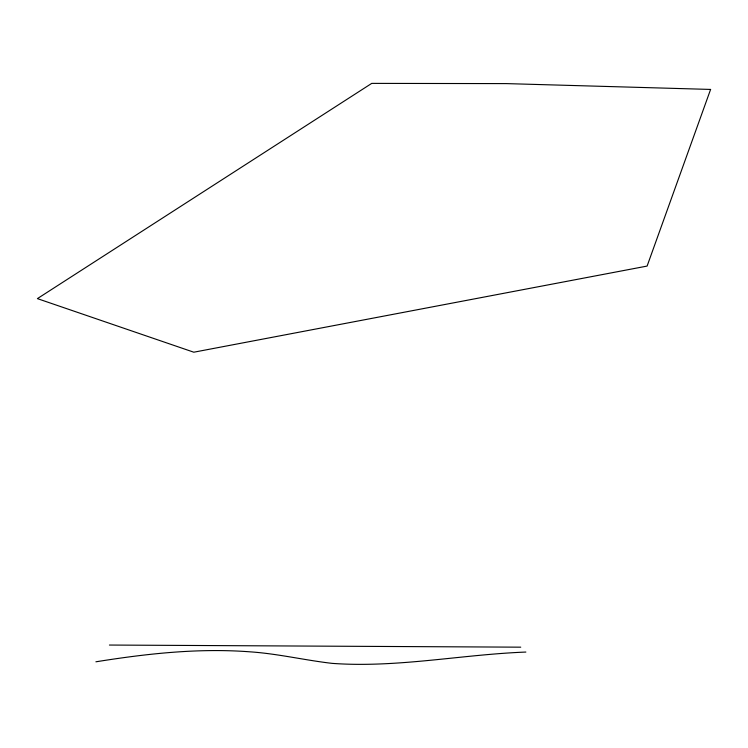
<?xml version="1.0" encoding="UTF-8"?>
<svg xmlns="http://www.w3.org/2000/svg" width="748" height="748" viewBox="0 0 748 748"><rect width="100%" height="100%" fill="white"/><g stroke="black" fill="none" stroke-linecap="round" stroke-linejoin="round"><path stroke-width="1.12" d="M95.903 661.802C146.776 653.659 198.491 647.908 250.047 651.835C277.695 653.687 304.707 660.222 332.187 663.373C396.964 668.058 461.264 654.528 525.872 652.06M109.423 645.047L520.748 647.17M710.6 89.433L647.104 266.073L193.807 352.205L37.4 298.62L371.737 83.383L506.34 83.608L710.6 89.433"/></g></svg>
